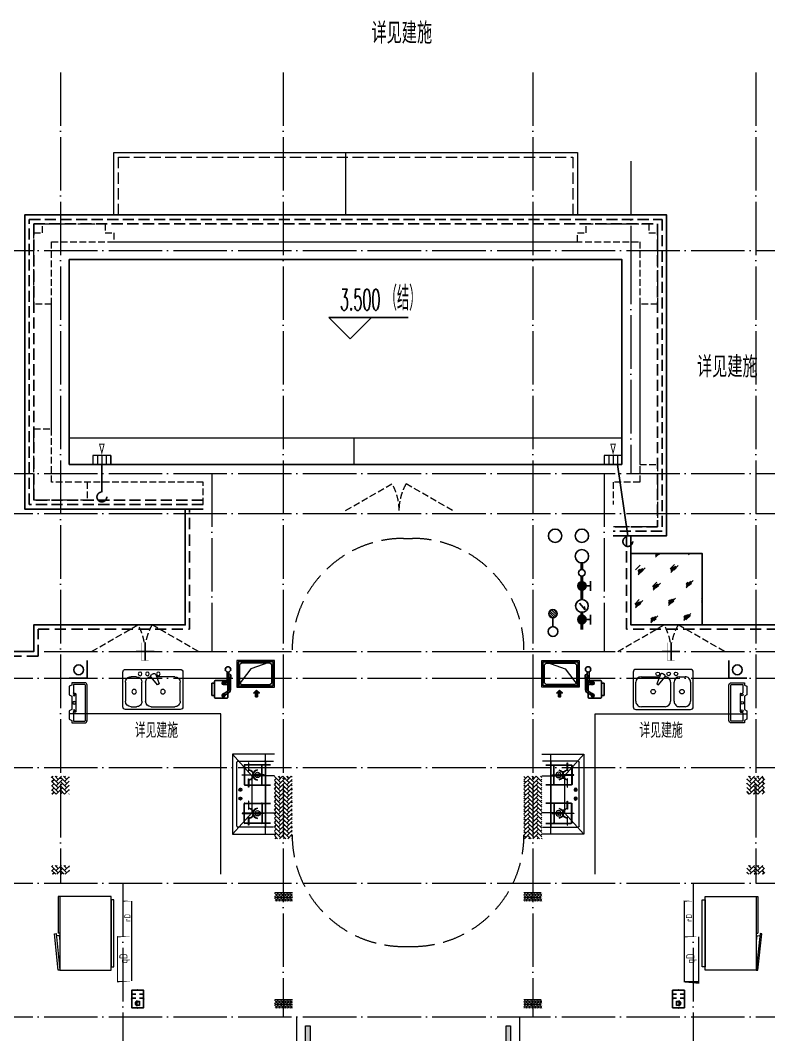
# Model space of a CAD drawing. Extents: x 27938 to 725830, y -209821 to 1628073.
# Drawn here: x 281467 to 289862, y 602149 to 613534 of the extents above; entities that cross this region are included whole.
import ezdxf
from ezdxf.enums import TextEntityAlignment as Align

# ---------------------------------------------------------------- set-up
doc = ezdxf.new("R2010")
doc.units = 0
doc.header["$LTSCALE"] = 1000
doc.header["$MEASUREMENT"] = 0
for name, pattern in [('#P_--_20B1_001_t3$0$DASH', [0.35, 0.25, -0.1]), ('__DASH', [0.35, 0.25, -0.1]), ('DASH', [0.35, 0.25, -0.1]), ('DOTE', [2.4200000000000004, 2, -0.2, 0.02, -0.2]), ('HIDDEN', [0.375, 0.25, -0.125])]:
    doc.linetypes.add(name, pattern=pattern)
for name, color, linetype in [('AH-FURNITURE', 1, 'Continuous'), ('DIM_ELEV', 3, 'Continuous'), ('EQUIP-安防', 3, 'Continuous'), ('EQUIP_地漏', 7, 'Continuous'), ('IP-bath&kitchen-JOHNSON', 4, 'Continuous'), ('PUB_TEXT', 4, 'Continuous'), ('ROOF', 183, 'Continuous'), ('VPIPE-中水', 122, 'Continuous'), ('VPIPE-凝结', 150, 'Continuous'), ('VPIPE-废水', 31, 'Continuous'), ('VPIPE-消防', 1, 'TG_X'), ('VPIPE-给水', 3, 'TG_J'), ('VPIPE-雨水', 4, 'DASH'), ('保温', 6, 'Continuous'), ('建筑-排气道', 9, 'Continuous'), ('机电标识类', 1, 'Continuous'), ('污水', 3, 'Continuous'), ('看线', 251, 'Continuous'), ('给水', 4, 'Continuous')]:
    doc.layers.add(name, color=color, linetype=linetype)
for name, color, linetype, lineweight in [('DOTE', 19, 'DOTE', 9), ('EQUIP-消防', 3, 'Continuous', 20), ('LVTRY', 1, 'Continuous', 13), ('PUB_HATCH', 8, 'Continuous', 9), ('STAIR', 2, 'Continuous', 18), ('WINDOW', 144, 'Continuous', 15), ('填充', 251, 'Continuous', 5), ('平面-分水线', 214, 'Continuous', 15), ('平面-排水沟', 86, 'Continuous', 15), ('平面-看线', 45, 'Continuous', 15), ('平面-空调室内机', 176, 'Continuous', 9), ('平面-空调预留孔', 173, 'Continuous', 15), ('空调', 76, 'Continuous', 13), ('立面-洞口示意', 152, 'Continuous', 13)]:
    doc.layers.add(name, color=color, linetype=linetype, lineweight=lineweight)
doc.styles.add('_TCH_AXIS', font='COMPLEX', dxfattribs={"bigfont": 'GBCBIG'})
doc.styles.add('_TCH_DIM', font='SIMPLEX.shx', dxfattribs={"width": 0.7, "bigfont": 'GBCBIG.shx'})
doc.styles.add('_TEL_DIM', font='SIMPLEX', dxfattribs={"width": 0.8, "height": 3.5, "bigfont": 'HZTXT'})
doc.styles.add('DIM_FONT', font='SIMPLEX.shx', dxfattribs={"width": 0.56})
doc.styles.add('TG_LINETYPE', font='SIMPLEX', dxfattribs={"width": 0.8, "height": 3, "bigfont": 'HZTXT'})
doc.styles.add('房间名称', font='TSSDENG', dxfattribs={"width": 0.8, "bigfont": 'HZTXT'})
doc.linetypes.add('TG_J', pattern='A,2,-0.22,["J",TG_LINETYPE,S=0.1,R=0,X=-0.18,Y=-0.15],0', length=2.22)
doc.linetypes.add('TG_X', pattern='A,4,-0.3,["X",TG_LINETYPE,S=0.1,R=0,X=-0.23,Y=-0.15],0', length=4.3)
pattern_1 = [(45, (-1012960.294779111, -343660.6615687997), (0, 47.41575231924514), [100.584, -33.528]), (135, (-1012936.586919111, -343636.9537087997), (3.05311331771918e-15, 47.41575231924513), [100.584, -33.528])]
pattern_2 = [(45, (-1012960.392521861, -342660.6615692861), (0, 47.41575231924514), [100.584, -33.528]), (135, (-1012936.684661862, -342636.9537092861), (3.05311331771918e-15, 47.41575231924513), [100.584, -33.528])]
pattern_3 = [(45, (-503782.4698887531, -516048.4609178798), (0, 47.41575231924514), [100.584, -33.528]), (135, (-503758.7620287531, -516024.7530578797), (3.05311331771918e-15, 47.41575231924513), [100.584, -33.528])]
pattern_4 = [(90, (-503782.4698853028, -517398.4603122922), (-16.49778, 1.010197673501861e-15), [9.525, -19.05]), (210, (-503782.4698853028, -517398.4603122922), (8.248889999999996, -14.28749658604684), [9.525, -19.05]), (150, (-503782.4698853028, -517388.9353122922), (-8.248890000000003, -14.28749658604684), [9.525, -19.05])]
pattern_5 = [(90, (-503782.4698840767, -518598.460312426), (-16.49778, 1.010197673501861e-15), [9.525, -19.05]), (210, (-503782.4698840767, -518598.460312426), (8.248889999999996, -14.28749658604684), [9.525, -19.05]), (150, (-503782.4698840767, -518588.935312426), (-8.248890000000003, -14.28749658604684), [9.525, -19.05])]

# ---------------------------------------------------------------- blocks, each defined once
blk = doc.blocks.new('rtyg7uyhg')
at = {"layer": 'LVTRY'}
for p, q in [((193590.3031336021, 45458.1133254503), (193590.3030643982, 45069.47696181395)), ((194234.6213208837, 45488.79502889935), (193620.9849572473, 45488.79513816872)), ((193896.3984467548, 45429.87059594441), (193857.5823896687, 45326.26016876537)), ((193925.7802168131, 45440.40881343969), (193940.0533153456, 45432.16822680717)), ((194265.3030643982, 45069.47684161765), (194265.3031336021, 45458.113205254)), ((193620.9848935069, 45130.84059271414), (193620.9849317512, 45345.61331998683)), ((193682.3485790417, 45406.97694542356), (193887.8216881326, 45406.97690883528)), ((193857.5823896687, 45326.26016876537), (193875.2965560293, 45316.03289288385)), ((193875.2965560293, 45316.03289288385), (193945.6178257855, 45401.45376218002)), ((194009.6212953876, 45345.61325078298), (194009.6212571432, 45130.84052351015)), ((194050.5303480524, 45130.84051622554), (194050.5303862967, 45345.61324349836)), ((194111.8940335871, 45406.97686893496), (194173.2576699507, 45406.97685800815)), ((194234.6212953876, 45345.61321071758), (194234.6212571432, 45130.84048344476)), ((193620.9848771165, 45038.79513816872), (194234.621240753, 45038.79502889935)), ((193948.2576098526, 45069.47689807355), (193682.3485189436, 45069.47694542356)), ((194173.2576098526, 45069.47685800816), (194111.893973489, 45069.47686893508))]:
    blk.add_line(p, q, dxfattribs=at)
for centre, radius in [((193866.4394935961, 45437.65873082454), 20.45454545454545), ((193989.1667663234, 45437.6587089707), 20.45454545454545), ((194070.9849481416, 45437.65869440146), 20.45454545454545), ((193815.3030944472, 45238.22692174855), 25.56818181818182), ((194137.4621853563, 45238.2268643822), 25.56818181818182)]:
    blk.add_circle(centre, radius, dxfattribs=at)
for centre, radius, start, end in [((193620.9849517839, 45458.11331998683), 30.68181818181818, 89.99998979807194, 179.9999897972382), ((193915.5529409315, 45422.69466753349), 20.45454545454545, 59.99998980057491, 159.4623117970261), ((193929.8260394641, 45414.45408090108), 20.45454545454545, 320.5376677968172, 59.99998980057491), ((194234.6213154203, 45458.11321071746), 30.68181818181818, 359.9999897972382, 89.99998979807194), ((193682.3485681149, 45345.61330905991), 61.36363636363636, 89.99998979807194, 179.9999897972382), ((193948.2576590239, 45345.6132617099), 61.36363636363636, 359.9999897972382, 89.99998979807194), ((194111.8940226603, 45345.61323257144), 61.36363636363636, 89.99998979807194, 179.9999897972382), ((194173.2576590239, 45345.6132216445), 61.36363636363636, 359.9999897972382, 89.99998979807194), ((193682.3485298705, 45130.84058178721), 61.36363636363636, 179.9999897972382, 269.9999897980719), ((193948.2576207797, 45130.8405344372), 61.36363636363636, 269.9999897980719, 359.9999897972382), ((194111.893984416, 45130.84050529861), 61.36363636363636, 179.9999897972382, 269.9999897980719), ((194173.2576207797, 45130.84049437181), 61.36363636363636, 269.9999897980719, 359.9999897972382), ((193620.9848825799, 45069.47695635049), 30.68181818181818, 179.9999897972382, 269.9999897980719), ((194234.6212462163, 45069.47684708112), 30.68181818181818, 269.9999897980719, 359.9999897972382)]:
    blk.add_arc(centre, radius, start, end, dxfattribs=at)
at = {"layer": 'LVTRY', "style": 'DIM_FONT', "width": 0.8, "flags": 9}
for tag in ['XSIZE', 'YSIZE']:
    blk.add_attdef(tag, (193927.8031388824, 45487.7665121054), '', height=0.5, rotation=89.99998979807198, dxfattribs=at)
blk = doc.blocks.new('A-Kitchen-7')
at = {"layer": 'LVTRY'}
for p, q in [((-518.6581278588565, 779.725278688129), (-7.244008776673581, 834.3051076843403)), ((-515, 756.005706589378), (-518.6581278588565, 779.725278688129)), ((-3.585880917788018, 810.5855355854728), (-515, 756.005706589378)), ((515, 756.005706589378), (-515, 756.005706589378)), ((-515, 756.005706589378), (-515, 40)), ((-485.6368437646597, 760.5342107040924), (-484.9384396369278, 756.005706589378)), ((-29.12075551543967, 766.9560861630598), (-112.0975807690556, 756.005706589378)), ((-29.12075551546877, 766.9560861630598), (-35.20590834700852, 806.4126680237241)), ((-7.244008776673581, 834.3051076843403), (-3.585880917788018, 810.5855355854728)), ((515, 780), (-5.820766091346741e-11, 780)), ((0, 756.005706589378), (-5.820766091346741e-11, 780)), ((515, 756.005706589378), (515, 780)), ((515, 40), (515, 756.005706589378)), ((-515, 40), (515, 40))]:
    blk.add_line(p, q, dxfattribs=at)
blk.add_lwpolyline([(-468.9430810984049, 40), (-468.9430810984049, 0), (468.9430810984049, 0), (468.9430810984632, 40)], close=True, dxfattribs=at)
blk = doc.blocks.new('A$C60D053AF')
at = {"layer": 'AH-FURNITURE', "color": 8}
for p, q in [((232.5000007597264, -89.99999966996256), (128.2842720070621, -89.99999966996256)), ((232.5000007597264, -109.9999996698461), (128.2842720075278, -109.9999996699626)), ((192.50000075961, -70.99998518347275), (327.5735938884318, -70.99998518347275)), ((192.50000075961, -90.99998518347275), (327.5735938884318, -90.99998518347275)), ((341.7157295121578, -96.85784955974668), (370.0190303710988, -143.1611504186876)), ((355.8578651358839, -82.71571393602062), (384.1611659948248, -129.0190147949615)), ((245.0000007597264, -129.4999851834727), (245.0000007597264, -122.4999996698461)), ((265.0000007597264, -129.4999851834727), (265.0000007597264, -122.4999996698461)), ((255.0000007597264, -280.9999851834727), (255.0000007597264, -250.9999851834727)), ((255.0000007597264, -280.9999851834727), (393.0000007597264, -280.9999851834727)), ((393.0000007597264, -280.9999851834727), (393.0000007597264, -250.9999851834727))]:
    blk.add_line(p, q, dxfattribs=at)
for points in [[(170.00000075961, -67.99998518347275, 1), (170.00000075961, -93.99998518358916), (192.50000075961, -93.99998518347275), (192.50000075961, -67.99998518347275)], [(234.0000007597264, -250.9999851834727), (414.0000007597264, -250.9999851834727, 0.4142135623730951), (424.0000007597264, -240.9999851834727), (424.0000007597264, -110.9999851834727, 0.4142135623730951), (414.0000007597264, -100.9999851834727), (234.0000007597264, -100.9999851834727, 0.4142135623730951), (224.0000007597264, -110.9999851834727), (224.0000007597264, -240.9999851834727, 0.4142135623730951)], [(268.0000007597264, -122.4999996698461), (268.0000007597264, -106.9999996698461, 0.4142135623724265), (248.0000007597264, -86.99999966984615), (232.5000007597264, -86.99999966984615), (232.50000075961, -112.9999996698461), (242.0000007597264, -112.9999996698461), (242.0000007597264, -122.4999996698461)], [(242.0000007597264, -151.9999851834727, 1), (268.0000007597264, -151.9999851834727), (268.0000007597264, -129.4999851834727), (242.0000007597264, -129.4999851834727)], [(383.8076126043452, -161.1923733388539, 1), (402.192388915224, -142.8075970279751), (386.2824863384012, -126.8976944513852), (367.8977100276388, -145.282470762264)]]:
    blk.add_lwpolyline(points, format="xyb", close=True, dxfattribs=at)
for centre, radius in [((100.0000007598428, -99.99999967066105), 30), ((255.0000007597264, -151.9999851834727), 15), ((255.0000007597264, -151.9999851834727), 10), ((393.0000007597264, -151.9999851834727), 15), ((393.0000007597264, -151.9999851834727), 10)]:
    blk.add_circle(centre, radius, dxfattribs=at)
for radius in [40, 20]:
    blk.add_arc((327.5735938884318, -110.9999851834727), radius, 45, 90, dxfattribs=at)
blk = doc.blocks.new('FRSDFDGDGDRGDR')
at = {"layer": '平面-空调预留孔'}
for p, q in [((699612.3179923807, 775043.9561356568), (699612.3179923807, 775441.1561356868)), ((699618.9179923869, 775447.756135683), (699746.3179923192, 775447.756135683)), ((699746.3179923192, 775447.756135683), (699746.3179923192, 775355.3561357355)), ((699719.9179922946, 775342.156135743), (699719.9179922946, 775142.9561356006)), ((699726.5179923008, 775348.7561357393), (699739.7179923131, 775348.7561357393)), ((699726.5179923008, 775136.3561356043), (699739.7179923131, 775136.3561356043)), ((699746.3179923192, 775129.7561356081), (699746.3179923192, 775037.3561356605)), ((699746.3179923192, 775037.3561356605), (699618.9179923869, 775037.3561356605))]:
    blk.add_line(p, q, dxfattribs=at)
blk.add_lwpolyline([(699766.1179923377, 775166.7161355871), (699792.5179923623, 775153.5161355946), (699792.5179923623, 775057.1561356493), (699766.1179923377, 775043.9561356568), (699766.1179923377, 775017.5561356718), (699618.9179923869, 775017.5561356718, -0.4142135623730951), (699592.5179923623, 775043.9561356568), (699592.5179923623, 775441.1561356868, -0.4142135623730951), (699618.9179923869, 775467.5561356718), (699766.1179923377, 775467.5561356718), (699766.1179923377, 775441.1561356868), (699792.5179923623, 775427.9561356943), (699792.5179923623, 775331.596135749), (699766.1179923377, 775318.3961357565)], format="xyb", close=True, dxfattribs=at)
for centre, radius in [((699739.7179923131, 775331.596135749), 10.55999999400228), ((699739.7179923131, 775243.1561357992), 15.83999999100342), ((699739.7179923131, 775153.5161355946), 10.55999999400228)]:
    blk.add_circle(centre, radius, dxfattribs=at)
for centre, radius, start, end in [((699618.917992382, 775441.1561356819), 6.600000001199078, 89.99999995997936, 179.9999999533093), ((699726.5179922959, 775342.1561357381), 6.600000001199078, 89.99999995997936, 179.9999999533093), ((699739.717992318, 775355.3561357405), 6.600000001206354, 269.9999999599793, 359.9999999533093), ((699726.5179922959, 775142.9561356056), 6.600000001199078, 180.0000000400206, 270.0000000533608), ((699739.717992318, 775129.7561356032), 6.600000001206354, 4.002063966804346e-08, 90.00000005336085), ((699618.917992382, 775043.9561356618), 6.600000001199078, 180.0000000400206, 270.0000000533608)]:
    blk.add_arc(centre, radius, start, end, dxfattribs=at)
blk = doc.blocks.new('*U69')
h = blk.add_hatch(color=5)
h.set_gradient(color1=(0, 0, 255), rotation=180, tint=1)
h.paths.add_polyline_path([(3.524958103184869e-15, -2.819966482547906e-15), (-6.350000000000009, -6.349999999999992), (-6.350000000000001, -2.159000000000014), (-15, -2.158999999999999), (-14.99999999999999, 2.159000000000044), (-6.349999999999993, 2.159000000000029), (-6.349999999999985, 6.350000000000009)])
at = {"color": 0, "linetype": 'Continuous'}
blk.add_lwpolyline([(3.524958103184869e-15, -2.819966482547906e-15), (-6.350000000000009, -6.349999999999992), (-6.350000000000001, -2.159000000000014), (-15, -2.158999999999999), (-14.99999999999999, 2.159000000000044), (-6.349999999999993, 2.159000000000029), (-6.349999999999985, 6.350000000000009)], close=True, dxfattribs=at)
blk = doc.blocks.new('sgrsefv')
at = {"layer": 'PUB_HATCH'}
blk.add_hatch(color=256, dxfattribs=at).paths.add_polyline_path([(1112933.294422049, 840916.328306399), (1112933.294422049, 840646.328306399), (1113073.294422049, 840646.328306399), (1113073.294422049, 840661.328306399), (1112968.294422049, 840661.328306399), (1112948.294422049, 840681.328306399), (1112948.294422049, 840881.328306399), (1112968.294422049, 840901.328306399), (1113288.294422049, 840901.328306399), (1113308.294422049, 840881.328306399), (1113308.294422049, 840681.328306399), (1113288.294422049, 840661.328306399), (1113183.294422049, 840661.328306399), (1113183.294422049, 840646.328306399), (1113323.294422049, 840646.328306399), (1113323.294422049, 840916.328306399)])
at = {"layer": 'LVTRY', "color": 1}
for p, q in [((1113073.294422049, 840661.328306399), (1113073.294422049, 840646.328306399)), ((1113183.294422049, 840661.328306399), (1113183.294422049, 840646.328306399))]:
    blk.add_line(p, q, dxfattribs=at)
for points in [[(1112918.294422049, 840931.328306399), (1113338.294422049, 840931.328306399), (1113338.294422049, 840631.328306399), (1112918.294422049, 840631.328306399)], [(1112933.294422049, 840916.328306399), (1113323.294422049, 840916.328306399), (1113323.294422049, 840646.328306399), (1112933.294422049, 840646.328306399)], [(1113288.294422049, 840661.328306399), (1112968.294422049, 840661.328306399), (1112948.294422049, 840681.328306399), (1112948.294422049, 840881.328306399), (1112968.294422049, 840901.328306399), (1113288.294422049, 840901.328306399), (1113308.294422049, 840881.328306399), (1113308.294422049, 840681.328306399), (1113288.294422049, 840661.328306399)]]:
    blk.add_lwpolyline(points, close=True, dxfattribs=at)
at = {"layer": '立面-洞口示意'}
blk.add_lwpolyline([(1112918.294422049, 840931.328306399), (1113181.846359163, 840837.3789231421), (1113338.294422049, 840631.328306399)], dxfattribs=at)
at = {"layer": '建筑-排气道', "xscale": -5, "yscale": 5, "zscale": 5, "rotation": 270}
blk.add_blockref('*U69', (1113118.391369574, 840599.0160356248), dxfattribs=at)
blk = doc.blocks.new('GDGDGDRGDG')
at = {"layer": 'IP-bath&kitchen-JOHNSON', "color": 8}
blk.add_lwpolyline([(500282.4698888286, 526348.4609182415), (500282.4698888226, 526148.460918165), (500082.4698888143, 526148.460918165)], dxfattribs=at)
at = {"layer": 'LVTRY', "color": 251}
for p, q in [((502128.2005002745, 525055.5051710735), (501912.2603992091, 525298.4609044121)), ((502382.4698858317, 525298.4609044121), (501912.2603992091, 525298.4609044121)), ((501912.2603992091, 525298.4609044121), (501912.2603992091, 524398.4609044121)), ((502282.4698858315, 524398.4609044121), (502282.4698858315, 525298.4609044121)), ((502382.4698858317, 525055.5051710735), (502128.2005002745, 525055.5051710735)), ((502128.2005002745, 525055.5051710735), (502128.2005002745, 524640.4066281962)), ((501912.2603992091, 524398.4609044121), (502128.2005002745, 524640.4066281962)), ((502128.2005002745, 524640.4066281962), (502382.4698858317, 524640.4066281962)), ((501912.2603992091, 524398.4609044121), (502382.4698858317, 524398.4609044121))]:
    blk.add_line(p, q, dxfattribs=at)
at = {"layer": 'LVTRY'}
for p, q in [((501962.4698858317, 524488.4609044121), (501962.4698858317, 525208.4609044121)), ((501972.4698858317, 525218.4609044121), (502372.4698858317, 525218.4609044122)), ((502092.7198858312, 525198.4609044123), (502092.7198858312, 525108.4609044122)), ((502097.2198858312, 525198.4609044123), (502092.7198858312, 525198.4609044123)), ((502097.2198858312, 525108.4609044122), (502097.2198858312, 525198.4609044123)), ((502282.4698858315, 525208.4609044122), (502282.4698858312, 524488.4609044121)), ((502042.4698858317, 525168.4609044122), (502042.4698858317, 524958.4609044122)), ((502047.4698858317, 525168.4609044122), (502047.4698858317, 524958.4609044122)), ((502337.4698858317, 525178.4609044123), (502052.4698858317, 525178.4609044122)), ((502337.4698858317, 525173.4609044123), (502052.4698858317, 525173.4609044122)), ((502092.7198858312, 525108.4609044122), (502097.2198858312, 525108.4609044122)), ((502242.4698858315, 524958.4609044122), (502242.4698858315, 525168.4609044123)), ((502247.4698858315, 524958.4609044122), (502247.4698858315, 525168.4609044123)), ((502022.4698858319, 525065.7109044124), (502149.9698858319, 525065.7109044124)), ((502022.4698858319, 525061.2109044124), (502022.4698858319, 525065.7109044124)), ((502149.9698858319, 525061.2109044124), (502022.4698858319, 525061.2109044124)), ((502092.7198858312, 524928.4609044121), (502092.7198858312, 525018.4609044122)), ((502092.7198858312, 525018.4609044122), (502097.2198858312, 525018.4609044122)), ((502097.2198858312, 525018.4609044122), (502097.2198858312, 524928.4609044121)), ((502267.4698858312, 525065.7109044124), (502139.9698858312, 525065.7109044124)), ((502139.9698858312, 525065.7109044124), (502139.9698858312, 525061.2109044124)), ((502139.9698858312, 525061.2109044124), (502267.4698858312, 525061.2109044124)), ((502149.9698858319, 525065.7109044124), (502149.9698858319, 525061.2109044124)), ((502267.4698858312, 525061.2109044124), (502267.4698858312, 525065.7109044124)), ((502282.4698858315, 524640.4066281962), (502282.4698858315, 525055.5051710735)), ((501983.0730822186, 524898.4609044121), (502021.8666894461, 524898.4609044121)), ((502002.4698858317, 524879.064100799), (502002.4698858317, 524917.8577080265)), ((502052.4698858317, 524953.4609044122), (502337.4698858317, 524953.4609044122)), ((502052.4698858317, 524948.4609044122), (502337.4698858317, 524948.4609044122)), ((502097.2198858312, 524928.4609044121), (502092.7198858312, 524928.4609044121)), ((501983.0730822186, 524798.4609044121), (502021.8666894461, 524798.4609044121)), ((502002.4698858317, 524779.064100799), (502002.4698858317, 524817.8577080265)), ((502042.4698858317, 524528.4609044121), (502042.4698858317, 524738.4609044121)), ((502047.4698858317, 524528.4609044121), (502047.4698858317, 524738.4609044121)), ((502052.4698858317, 524748.4609044121), (502337.4698858317, 524748.4609044121)), ((502052.4698858317, 524743.4609044121), (502337.4698858317, 524743.4609044121)), ((502092.7198858312, 524768.4609044121), (502092.7198858312, 524678.4609044121)), ((502097.2198858312, 524768.4609044121), (502092.7198858312, 524768.4609044121)), ((502097.2198858312, 524678.4609044121), (502097.2198858312, 524768.4609044121)), ((502242.4698858315, 524738.4609044121), (502242.4698858315, 524528.460904412)), ((502247.4698858315, 524738.4609044121), (502247.4698858315, 524528.460904412)), ((502149.9698858319, 524635.7109044119), (502022.4698858319, 524635.7109044119)), ((502022.4698858319, 524635.7109044119), (502022.4698858319, 524631.2109044119)), ((502022.4698858319, 524631.2109044119), (502149.9698858319, 524631.2109044119)), ((502092.7198858312, 524678.4609044121), (502097.2198858312, 524678.4609044121)), ((502139.9698858312, 524631.2109044119), (502139.9698858312, 524635.7109044119)), ((502139.9698858312, 524635.7109044119), (502267.4698858312, 524635.7109044119)), ((502267.4698858312, 524631.2109044119), (502139.9698858312, 524631.2109044119)), ((502149.9698858319, 524631.2109044119), (502149.9698858319, 524635.7109044119)), ((502267.4698858312, 524635.7109044119), (502267.4698858312, 524631.2109044119)), ((502337.4698858317, 524523.460904412), (502052.4698858317, 524523.4609044121)), ((502337.4698858317, 524518.460904412), (502052.4698858317, 524518.4609044121)), ((502092.7198858312, 524498.4609044121), (502092.7198858312, 524588.4609044121)), ((502092.7198858312, 524588.4609044121), (502097.2198858312, 524588.4609044121)), ((502097.2198858312, 524588.4609044121), (502097.2198858312, 524498.4609044121)), ((502372.4698858315, 524478.4609044121), (501972.4698858317, 524478.4609044121)), ((502097.2198858312, 524498.4609044121), (502092.7198858312, 524498.4609044121))]:
    blk.add_line(p, q, dxfattribs=at)
blk.add_lwpolyline([(501782.4698858307, 523948.4609176648), (501782.4698858315, 525748.4608911595), (500082.3728921729, 525748.4610990545)], dxfattribs=at)
for centre, radius in [((502194.9698858317, 525063.4609044122), 29.7), ((502194.9698858317, 525063.4609044122), 11.7), ((502002.4698858317, 524898.4609044121), 16.99680361435897), ((502002.4698858317, 524798.4609044121), 16.99680361435897), ((502194.9698858317, 524633.4609044121), 29.7), ((502194.9698858317, 524633.4609044121), 11.7)]:
    blk.add_circle(centre, radius, dxfattribs=at)
for centre, radius, start, end in [((501972.4698858317, 525208.4609044121), 10, 90, 180), ((502272.4698858315, 525208.4609044122), 10, 0, 90), ((502052.4698858317, 525168.4609044122), 10, 90, 180), ((502052.4698858317, 525168.4609044122), 5, 90, 180), ((502094.9698858315, 525063.4609044122), 56.7, 2.274239183980156, 87.72576081582116), ((502094.9698858315, 525063.4609044122), 52.2, 2.470411041434378, 87.52958895834998), ((502194.9698858317, 525063.4609044122), 56.7, 92.27423918417882, 177.7257608160198), ((502194.9698858317, 525063.4609044122), 52.2, 92.47041104165004, 177.5295889585656), ((502237.4698858315, 525168.4609044123), 10, 0, 90), ((502237.4698858315, 525168.4609044123), 5, 0, 90), ((502052.4698858317, 524958.4609044122), 10, 180, 270), ((502052.4698858317, 524958.4609044122), 5, 180, 270), ((502094.9698858315, 525063.4609044122), 56.7, 272.2742391841789, 357.7257608160198), ((502094.9698858315, 525063.4609044122), 52.2, 272.47041104165, 357.5295889585657), ((502194.9698858317, 525063.4609044122), 56.7, 182.2742391839801, 267.7257608158212), ((502194.9698858317, 525063.4609044122), 52.2, 182.4704110414343, 267.52958895835), ((502237.4698858315, 524958.4609044122), 5, 270, 0), ((502237.4698858315, 524958.4609044122), 10, 270, 0), ((502052.4698858317, 524738.4609044121), 10, 90, 180), ((502052.4698858317, 524738.4609044121), 5, 90, 180), ((502237.4698858315, 524738.4609044121), 10, 0, 90), ((502237.4698858315, 524738.4609044121), 5, 0, 90), ((502094.9698858315, 524633.4609044121), 56.7, 2.274239183980156, 87.72576081582116), ((502094.9698858315, 524633.4609044121), 52.2, 2.470411041434378, 87.52958895834998), ((502094.9698858315, 524633.4609044121), 56.7, 272.2742391841789, 357.7257608160198), ((502094.9698858315, 524633.4609044121), 52.2, 272.47041104165, 357.5295889585657), ((502194.9698858317, 524633.4609044121), 56.7, 92.27423918417882, 177.7257608160198), ((502194.9698858317, 524633.4609044121), 56.7, 182.2742391839801, 267.7257608158212), ((502194.9698858317, 524633.4609044121), 52.2, 92.47041104165004, 177.5295889585656), ((502194.9698858317, 524633.4609044121), 52.2, 182.4704110414343, 267.52958895835), ((502052.4698858317, 524528.4609044121), 10, 180, 270), ((502052.4698858317, 524528.4609044121), 5, 180, 270), ((502237.4698858315, 524528.460904412), 5, 270, 0), ((502237.4698858315, 524528.460904412), 10, 270, 0), ((501972.4698858317, 524488.4609044121), 10, 180, 270), ((502272.4698858312, 524488.4609044121), 10, 270, 0)]:
    blk.add_arc(centre, radius, start, end, dxfattribs=at)
at = {"xscale": -1}
for name, p in [('sgrsefv', (1615300.764307892, -314582.8679974646)), ('rtyg7uyhg', (694947.7729906696, 480759.6658345199)), ('FRSDFDGDGDRGDR', (1199874.987881154, -249369.0952173925))]:
    blk.add_blockref(name, p, dxfattribs=at)
at = {"rotation": 270}
blk.add_blockref('A$C60D053AF', (501962.4698858433, 526348.4603089065), dxfattribs=at)
at = {"layer": 'LVTRY', "color": 1, "extrusion": (0, 0, -1), "xscale": -0.7999999999883585, "yscale": 0.7999999999883585, "zscale": -0.7999999999883585, "rotation": 270}
blk.add_blockref('A-Kitchen-7', (-500582.4698887609, 523286.4609181132), dxfattribs=at)
blk = doc.blocks.new('A$C2705576B')
at = {"layer": '给水'}
h = blk.add_hatch(color=256, dxfattribs=at)
edge = h.paths.add_edge_path()
edge.add_arc((417.4753939132206, -1741.187018943019), 47.17066666666666, 0, 360)
h = blk.add_hatch(color=256, dxfattribs=at)
edge = h.paths.add_edge_path()
edge.add_arc((794.6793657876551, -1741.187018943019), 47.17066666666666, 0, 360)
for p, q in [((363.1358234086074, -1645.378875686787), (471.8149644187652, -1645.378875686787)), ((417.4753939132206, -1741.187018943019), (417.4753939132206, -1645.378875686787)), ((525.2828902192414, -1704.277946659364), (564.0495230220258, -1714.966761028394)), ((601.1412538066506, -1768.080788225867), (525.283035626635, -1704.277946659364)), ((740.3397952830419, -1645.378875686787), (849.0189362931997, -1645.378875686787)), ((794.6793657876551, -1741.187018943019), (794.6793657876551, -1645.378875686787))]:
    blk.add_line(p, q, dxfattribs=at)
at = {"layer": '给水', "const_width": 35.378}
for points in [[(499.0671900771558, -1741.187018943019), (302.4753939132206, -1741.187018943019)], [(903.4753939132206, -1741.187018943019), (640.5791900772601, -1741.187018943019)], [(1052.830608317163, -1741.187018943019), (978.4711268208921, -1741.187018943019)]]:
    blk.add_lwpolyline(points, dxfattribs=at)
at = {"layer": '给水'}
for centre, radius in [((417.4753939132206, -1741.187018943019), 47.17066666666666), ((569.823190077208, -1741.187018943019), 70.756), ((794.6793657876551, -1741.187018943019), 47.17066666666666), ((940.9753939132206, -1741.187018943019), 37.5)]:
    blk.add_circle(centre, radius, dxfattribs=at)
blk = doc.blocks.new('$TwtSys$00000141')
at = {"color": 1}
for p, q in [((-47.09803151780761, 3.836055847277748), (-5.041545145413693, 45.89254221967349)), ((-47.09803151780761, 3.836055847277748), (-5.041545145413693, 45.89254221967349)), ((-43.60958444554853, -17.52724007043071), (17.52724007042889, 43.60958444554853)), ((-43.60958444554853, -17.52724007043071), (17.52724007042889, 43.60958444554853)), ((-33.23401871576607, -33.23401871577153), (33.23401871576607, 33.23401871576425)), ((-33.23401871576607, -33.23401871576971), (33.23401871576607, 33.23401871576425)), ((-16.17805684451741, -43.53063328177632), (43.79137317708955, 16.43879673983065)), ((-16.17805684451741, -43.53063328177632), (43.79137317708955, 16.43879673983247)), ((5.715553844029273, -46.12975947626182), (46.12974035062325, -5.715572969671484)), ((5.715553844029273, -46.12975947626182), (46.12974035062325, -5.715572969671484))]:
    blk.add_line(p, q, dxfattribs=at)
blk.add_circle((0, -1.818989403545856e-12), 47, dxfattribs=at)
blk.add_circle((0, -1.818989403545856e-12), 47, dxfattribs=at)
blk = doc.blocks.new('dongkong')
blk.add_wipeout([(-603756.0415179721, 210770.96306340612), (-603756.0415180603, 210570.80961624245), (-603836.0415181214, 210570.80961593534), (-603836.0415181519, 210770.96306307407)])
at = {"layer": '机电标识类', "color": 250, "linetype": 'DASH', "ltscale": 400}
for p, q in [((-603796.0415180789, 210770.9630630909), (-603796.0415180789, 210570.8096162414)), ((-603896.0415180789, 210670.6929921169), (-603696.0415180789, 210670.6929921169))]:
    blk.add_line(p, q, dxfattribs=at)
at = {"layer": '空调', "color": 6, "linetype": 'DASH', "const_width": 2}
blk.add_lwpolyline([(-603756.0415180789, 210770.9630630909), (-603756.0415180789, 210570.8096162414), (-603836.0415180789, 210570.8096162414), (-603836.0415180789, 210770.9630630909)], close=True, dxfattribs=at)
blk = doc.blocks.new('A$C263B1184')
at = {"layer": '保温', "linetype": 'ByBlock', "ltscale": 10}
h = blk.add_hatch(dxfattribs=at)
h.set_pattern_fill('AR-HBONE', color=251, scale=55)
h.set_pattern_definition(pattern_2)
h.paths.add_polyline_path([(-3699.998795152118, 8799.99990214809), (-3699.998836558429, 8999.999899138289), (-3899.998820249224, 9000.000095783209), (-3899.998778842913, 8800.000098792894)])
h = blk.add_hatch(dxfattribs=at)
h.set_pattern_fill('AR-HBONE', color=251, scale=55)
h.set_pattern_definition(pattern_3)
h.paths.add_polyline_path([(-1199.901053229521, 8299.999897828966), (-1199.901094635832, 8999.999290105829), (-1399.901078326628, 8999.999486750748), (-1399.901036920317, 8300.00009447377)])
h = blk.add_hatch(dxfattribs=at)
h.set_pattern_fill('AR-HBONE', color=251, scale=55)
h.set_pattern_definition(pattern_3)
h.paths.add_polyline_path([(1399.901053234527, 8299.999897828966), (1399.901094640838, 8999.999290105829), (1599.901078331633, 8999.999486750748), (1599.901036925323, 8300.00009447377)])
h = blk.add_hatch(dxfattribs=at)
h.set_pattern_fill('AR-HBONE', color=251, scale=55)
h.set_pattern_definition(pattern_2)
h.paths.add_polyline_path([(3899.998795157124, 8799.99990214809), (3899.998836563434, 8999.999899138289), (4099.99882025423, 9000.000095783209), (4099.998778847919, 8800.000098792894)])
h = blk.add_hatch(dxfattribs=at)
h.set_pattern_fill('AR-HBONE', color=251, scale=55)
h.set_pattern_definition(pattern_1)
h.paths.add_polyline_path([(-3699.901048339845, 7899.999902584299), (-3699.90109380841, 7999.999899624672), (-3899.901077499206, 8000.000096269592), (-3899.901032030641, 7900.000099229219)])
h = blk.add_hatch(dxfattribs=at)
h.set_pattern_fill('AR-HBONE', color=251, scale=55)
h.set_pattern_definition(pattern_1)
h.paths.add_polyline_path([(3899.901048344851, 7899.999902584299), (3899.901093813416, 7999.999899624672), (4099.901077504212, 8000.000096269592), (4099.901032035646, 7900.000099229219)])
at = {"layer": '保温', "linetype": 'Continuous', "ltscale": 10}
h = blk.add_hatch(dxfattribs=at)
h.set_pattern_fill('HEX', color=251, scale=10, angle=90, style=0)
h.set_pattern_definition(pattern_4)
h.paths.add_polyline_path([(-1199.901050495275, 7599.999898202543), (-1199.901091185515, 7699.999895693327), (-1399.90107487631, 7700.000092338363), (-1399.90103418607, 7600.000094847346)])
h = blk.add_hatch(dxfattribs=at)
h.set_pattern_fill('HEX', color=251, scale=10, angle=90, style=0)
h.set_pattern_definition(pattern_4)
h.paths.add_polyline_path([(1399.901050500281, 7599.999898202543), (1399.901091190521, 7699.999895693327), (1599.901074881316, 7700.000092338363), (1599.901034191076, 7600.000094847346)])
h = blk.add_hatch(dxfattribs=at)
h.set_pattern_fill('HEX', color=251, scale=10, angle=90, style=0)
h.set_pattern_definition(pattern_5)
h.paths.add_polyline_path([(-1200.00000617106, 6399.999117761559), (-1199.901089959487, 6499.999895559682), (-1399.901073650282, 6500.000092204486), (-1399.999989861855, 6399.999314406363)])
h = blk.add_hatch(dxfattribs=at)
h.set_pattern_fill('HEX', color=251, scale=10, angle=90, style=0)
h.set_pattern_definition(pattern_5)
h.paths.add_polyline_path([(1400.000006176066, 6399.999117761559), (1399.901089964493, 6499.999895559682), (1599.901073655288, 6500.000092204486), (1599.999989866861, 6399.999314406363)])
blk = doc.blocks.new('GDGDGRDGDGDR')
at = {"layer": 'DOTE', "linetype": 'DOTE', "ltscale": 0.3}
for p, q in [((281916.5787024702, 612948.8100463543), (281916.5787024704, 603848.810038427)), ((284416.578704452, 612948.8100463543), (284416.5787044524, 602348.8100386304)), ((287216.5787004906, 612948.8100463543), (287216.5787004903, 602348.8100386304)), ((289716.5787024725, 612948.8100463543), (289716.5787024723, 603848.8100384271)), ((288316.57987516, 611954.2355335545), (288316.57987516, 610948.8100463543)), ((270116.5787024704, 610948.8100463543), (328916.5787024746, 610948.8100463543)), ((288316.57987516, 610948.8100463543), (288316.5798751601, 608448.8100463543)), ((270116.5787024704, 608448.8100463543), (328916.5787024746, 608448.8100463543)), ((283616.5787044598, 608448.8100463543), (283616.5787044599, 606448.8100463543)), ((288016.578700482, 608448.8100463543), (288016.5787004819, 606448.8100463543)), ((270116.5787024704, 607998.8100463543), (328916.5787024746, 607998.8100463543)), ((270116.5787024704, 606448.8100463543), (328916.5787024746, 606448.8100463543)), ((270116.5787024704, 606148.8100463543), (328916.5787024746, 606148.8100463543)), ((270116.5787024705, 605148.8100386304), (328916.5787024746, 605148.8100386302)), ((270116.5787024705, 603848.8100384269), (328916.5787024746, 603848.8100384275)), ((282616.5787024711, 603848.8100384269), (282616.5787024713, 593948.8100386302)), ((289016.5787024716, 603848.8100384269), (289016.5787024713, 593948.8100386302)), ((270116.5787024704, 602348.8100386304), (328916.5787024746, 602348.8100386304)), ((284566.5787044525, 602348.8100386304), (284566.5787044525, 600248.8100385836)), ((287066.5787004902, 602348.8100386304), (287066.5787004902, 600248.8100385836))]:
    blk.add_line(p, q, dxfattribs=at)
blk = doc.blocks.new('$equip$00002628')
at = {"linetype": 'Continuous'}
for p, q in [((-0.624999999998181, 0.4150000000045111), (0.625000000001819, 0.4150000000045111)), ((-0.624999999998181, -0.4150000000045111), (-0.624999999998181, 0.4150000000045111)), ((-0.4717313354612998, 0.009603462141967611), (-0.4090194958534994, 0.009603462141967611)), ((-0.4457289298279647, -0.1375965378647379), (-0.3945289298262651, 0.05760346212991863)), ((-0.3945289298262651, 0.05760346212991863), (-0.3945289298262651, 0.05760346212991863)), ((-0.3945289298262651, 0.05760346212991863), (-0.2057289298081741, 0.05760346212991863)), ((-0.2057289298081741, 0.05760346212991863), (-0.1545289298064745, -0.1375965378647379)), ((-0.1912383637663879, 0.009603462141967611), (-0.1285265242022433, 0.009603462141967611)), ((0.07074779736467462, 0.1292446097322681), (0.07074779736467462, 0.4150000000045111)), ((0.3500291924156045, 0.1292446097322681), (0.3500291924156045, 0.4150000000045111)), ((0.625000000001819, 0.4150000000045111), (0.625000000001819, -0.4150000000045111)), ((0.625000000001819, -0.4150000000045111), (-0.624999999998181, -0.4150000000045111)), ((-0.1545289298064745, -0.1375965378647379), (-0.4457289298279647, -0.1375965378647379)), ((0.07074779736467462, -0.4150000000045111), (0.07074779736467462, -0.1292446097468201)), ((0.3500291924156045, -0.4150000000045111), (0.3500291924156045, -0.1292446097468201))]:
    blk.add_line(p, q, dxfattribs=at)
at = {"const_width": 0.05}
blk.add_lwpolyline([(-0.624999999998181, 0.4150000000045111), (0.625000000001819, 0.4150000000045111), (0.625000000001819, -0.4150000000045111), (-0.624999999998181, -0.4150000000045111), (-0.624999999998181, 0.4150000000045111), (0.625000000001819, 0.4150000000045111)], dxfattribs=at)
at = {"linetype": 'Continuous'}
blk.add_arc((-0.3001289298244956, -0.01143547351603047), 0.1728873113639825, 6.989740462788838, 173.0102595372112, dxfattribs=at)
for p in [(-0.624999999998181, 0), (1.818989403545856e-12, 0.4150000000045111), (1.818989403545856e-12, -0.4150000000045111), (0.625000000001819, -3.637978807091713e-12)]:
    blk.add_point(p)
at = {"color": 7, "style": '_TEL_DIM', "flags": 1}
blk.add_attdef('A', text='', height=2.5e-05, dxfattribs=at).set_placement((1.818989403545856e-12, 0), align=Align.MIDDLE_CENTER)
blk = doc.blocks.new('GDGRDGDRGDFD')
at = {"layer": 'EQUIP-消防', "const_width": 12.82051282052028}
blk.add_lwpolyline([(136866.5605577994, 335507.811971089), (136366.5605577994, 335507.8119710906), (136366.5605577991, 335347.8119710904), (136866.5605577991, 335347.8119710888)], close=True, dxfattribs=at)
at = {"layer": 'PUB_TEXT', "color": 7, "true_color": 0xffffff, "style": '房间名称', "width": 0.8}
blk.add_text('qD', height=90, dxfattribs=at).set_placement((136565.0499633249, 335395.5346836653))
blk = doc.blocks.new('FSFSFSFSEG')
at = {"layer": 'EQUIP-消防', "const_width": 12.82051282052028}
blk.add_lwpolyline([(136866.5605577994, 335152.5449090759), (136466.5605577994, 335152.5449090774), (136466.5605577991, 335052.5449090772), (136866.5605577991, 335052.5449090757)], close=True, dxfattribs=at)
at = {"layer": 'PUB_TEXT', "color": 7, "true_color": 0xffffff, "style": '房间名称', "width": 0.8}
blk.add_text('rD', height=64.8, dxfattribs=at).set_placement((136633.7425204425, 335069.0046025831))
blk = doc.blocks.new('HFHFHTFCD')
at = {"rotation": 90}
for name, p in [('FSFSFSFSEG', (617769.1236115512, 235157.1646164444)), ('FSFSFSFSEG', (624069.1236115464, 235157.1646164441)), ('GDGRDGDRGDFD', (618064.3917080209, 234757.1646164444)), ('GDGRDGDRGDFD', (624424.390673558, 234757.164616444))]:
    blk.add_blockref(name, p, dxfattribs=at)
at = {"layer": 'EQUIP-安防', "yscale": 160, "zscale": 160}
for p, xscale, rotation in [((282782.9797369313, 370923.7251742432), 160, 90), ((288850.1776680119, 370923.7251742432), -160, 270)]:
    blk.add_blockref('$equip$00002628', p, dxfattribs=dict(at, xscale=xscale, rotation=rotation))
blk = doc.blocks.new('DFSFSF')
at = {"layer": '平面-分水线'}
for p, q in [((697141.9143252881, 775567.7311356195), (697141.9143252881, 775667.5561356199)), ((697342.3369560526, 775667.5561356199), (697142.6869560517, 775667.5561356199)), ((697193.1069603423, 775567.7311356195), (697193.1069603423, 775667.5561356199)), ((697242.5119560522, 775567.7311356195), (697242.5119560522, 775667.5561356199)), ((697291.916951762, 775567.7311356195), (697291.916951762, 775667.5561356199)), ((697342.3369560526, 775667.5561356199), (697342.3369560526, 775567.7311356195)), ((697342.3369560526, 775567.7311356195), (697342.3369560526, 775667.5561356199)), ((697342.3369560526, 775567.7311356195), (697142.6869560517, 775567.7311356195))]:
    blk.add_line(p, q, dxfattribs=at)
blk = doc.blocks.new('DFGDGDGD')
at = {"layer": '平面-分水线', "const_width": 10}
blk.add_lwpolyline([(697267.5119560522, 775440.6606483405), (697242.5119560522, 775540.6606483405), (697217.5119560522, 775440.6606483405)], close=True, dxfattribs=at)
blk.add_blockref('DFSFSF', (0, 0))

msp = doc.modelspace()

# ---------------------------------------------------------------- hatches: boundary and pattern name
at = {"layer": '保温', "linetype": 'Continuous', "ltscale": 10, "true_color": 0x636466}
h = msp.add_hatch(dxfattribs=at)
h.set_pattern_fill('玻璃1', color=251, scale=35, style=0)
h.set_pattern_definition([(45, (0, 14), (-171.459252302114, 171.459252302114), [78.4, -201.6]), (45, (33.6, 28), (-171.459252302114, 171.459252302114), [33.6, -246.4]), (45, (0, 28), (-171.459252302114, 171.459252302114), [56, -224]), (45, (16.8, 14), (188.0904037956217, -188.0904037956217), [70, -210]), (45, (0, 0), (-171.459252302114, 171.459252302114), [112, -168]), (45, (0, 42), (-171.459252302114, 171.459252302114), [28, -252])])
h.paths.add_polyline_path([(289116.5787047326, 607548.8109637527), (288316.581390523, 607548.8102600249), (288316.5927070051, 606748.7781219876), (289116.5787047392, 606748.7682260077)])
at = {"layer": '填充'}
h = msp.add_hatch(dxfattribs=at)
h.set_pattern_fill('隔热材料02', color=256, scale=100, style=0)
h.set_pattern_definition([(0, (-888391.6240727637, -8389.817468604771), (0, 50), []), (0, (-888391.6240727637, -8373.150968604721), (0, 50), []), (270, (-888347.8825727637, -8364.519718604744), (50, -9.184850993605149e-15), [5.01775, -44.98225]), (270, (-888385.3413227637, -8364.519718604744), (50, -9.184850993605149e-15), [5.01775, -44.98225]), (90, (-888359.8295727636, -8398.448718604748), (-50, 3.061616997868383e-15), [5.01775, -44.98225]), (90, (-888373.3945727638, -8398.448718604748), (-50, 3.061616997868383e-15), [5.01775, -44.98225]), (180, (-888341.5998227637, -8406.484218604746), (-6.123233995736766e-15, -50), [50.02425, 0.02425]), (135, (-888355.5570727637, -8403.975468604709), (2.775557561562891e-15, 49.99987405109137), [4.268000000000001, -66.44274999999999]), (116.56505, (-888308.5750727636, -8400.957468604785), (0.0001128305918363104, 49.99993342107836), [2.804999999999997, -108.9984999999999]), (116.56505, (-888358.5750727636, -8400.957468604785), (0.0001128305918363104, 49.99993342107836), [2.804999999999997, -108.9984999999999]), (153.43495, (-888300.5395727636, -8406.484218604746), (-0.0001128305918057793, 49.99993342107837), [5.609999999999999, -106.1935]), (153.43495, (-888350.5395727636, -8406.484218604746), (-0.0001128305918057793, 49.99993342107837), [5.609999999999999, -106.1935]), (63.43495000000001, (-888309.8295727636, -8393.430968604749), (-0.0001128305918307593, 49.99993342107837), [26.714, -85.0895]), (63.43495000000001, (-888359.8295727636, -8393.430968604749), (-0.0001128305918307593, 49.99993342107837), [26.714, -85.0895]), (116.56505, (-888297.8825727637, -8364.519718604744), (0.0001128305918363104, 49.99993342107836), [2.804999999999997, -108.9984999999999]), (116.56505, (-888347.8825727637, -8364.519718604744), (0.0001128305918363104, 49.99993342107836), [2.804999999999997, -108.9984999999999]), (135, (-888349.1370727638, -8362.010968604707), (2.775557561562891e-15, 49.99987405109137), [4.268000000000001, -66.44274999999999]), (153.43495, (-888302.1550727637, -8358.992968604784), (-0.0001128305918057793, 49.99993342107837), [5.609999999999999, -106.1935]), (153.43495, (-888352.1550727637, -8358.992968604784), (-0.0001128305918057793, 49.99993342107837), [5.609999999999999, -106.1935]), (45, (-888384.0868227637, -8362.010968604707), (0, 49.99987405109137), [4.268000000000001, -66.44274999999999]), (63.43495000000001, (-888335.3413227637, -8364.519718604744), (-0.0001128305918307593, 49.99993342107837), [2.805, -108.9985]), (63.43495000000001, (-888385.3413227637, -8364.519718604744), (-0.0001128305918307593, 49.99993342107837), [2.805, -108.9985]), (26.56505, (-888331.0690727638, -8358.992968604784), (0.0001128305918307593, 49.99993342107837), [5.609999999999999, -106.1935]), (26.56505, (-888381.0690727638, -8358.992968604784), (0.0001128305918307593, 49.99993342107837), [5.609999999999999, -106.1935]), (116.56505, (-888323.3945727638, -8393.430968604749), (0.0001128305918363104, 49.99993342107836), [26.71399999999998, -85.08949999999992]), (116.56505, (-888373.3945727638, -8393.430968604749), (0.0001128305918363104, 49.99993342107836), [26.71399999999998, -85.08949999999992]), (45, (-888377.6668227637, -8403.975468604709), (0, 49.99987405109137), [4.268000000000001, -66.44274999999999]), (63.43495000000001, (-888324.6488227638, -8400.957468604785), (-0.0001128305918307593, 49.99993342107837), [2.805, -108.9985]), (63.43495000000001, (-888374.6488227638, -8400.957468604785), (-0.0001128305918307593, 49.99993342107837), [2.805, -108.9985]), (26.56505, (-888332.6845727636, -8406.484218604746), (0.0001128305918307593, 49.99993342107837), [5.609999999999999, -106.1935]), (26.56505, (-888382.6845727636, -8406.484218604746), (0.0001128305918307593, 49.99993342107837), [5.609999999999999, -106.1935])])
h.paths.add_polyline_path([(286916.773256269, 602248.8133351093), (286966.773256269, 602248.8133351076), (286966.7732562012, 600348.8133350875), (284666.7732561913, 600348.8133351054), (284666.773256165, 602248.8133351088), (284716.773256165, 602248.813335108), (284716.7732561907, 600398.8133351025), (286916.7732562028, 600398.813335088)])

# ---------------------------------------------------------------- linework, layer by layer
at = {"layer": 'DIM_ELEV'}
for p, q in [((285166.5786997549, 609958.4258910157), (284926.5786997549, 610198.4258910157)), ((284926.5786997549, 610198.4258910157), (285818.8290831548, 610198.4258910157)), ((285166.5786997549, 609958.4258910157), (285406.5786997549, 610198.4258910157))]:
    msp.add_line(p, q, dxfattribs=at)
at = {"layer": 'ROOF', "ltscale": 0.8}
msp.add_lwpolyline([(283516.5797152159, 608048.8089924972), (281516.5786991467, 608048.8089924972), (281516.5786991467, 611348.808733086), (288716.580675479, 611348.8087330861), (288716.580675479, 607748.8089924973), (288116.579302032, 607748.8089924973)], dxfattribs=at)
at = {"layer": 'ROOF', "linetype": '__DASH', "ltscale": 0.5}
for points in [[(283516.5797152159, 608098.8089924972), (281566.5786991467, 608098.8089924972), (281566.5786991467, 611298.808733086), (288666.580675479, 611298.8087330861), (288666.580675479, 607798.8089924973), (288116.579302032, 607798.8089924973)], [(283516.5797152159, 608148.8089924972), (281616.5786991467, 608148.8089924972), (281616.5786991467, 611248.808733086), (288616.580675479, 611248.8087330861), (288616.580675479, 607848.8089924973), (288116.579302032, 607848.8089924973)]]:
    msp.add_lwpolyline(points, dxfattribs=at)
at = {"layer": 'ROOF', "ltscale": 0.8}
msp.add_lwpolyline([(288216.5757154311, 608548.8094680413), (283716.5799840334, 608548.8118420993), (282016.5796211873, 608548.8118420993), (282016.5796211908, 610848.8108378961), (288216.5809420383, 610848.8108377148)], close=True, dxfattribs=at)
at = {"layer": 'STAIR', "color": 130}
msp.add_lwpolyline([(282516.8347628859, 611348.808733086), (282516.5865263559, 612048.8087314711), (287716.6546122752, 612048.8087314711), (287716.9028488052, 611348.8087330861)], dxfattribs=at)
at = {"layer": 'STAIR', "color": 130, "linetype": '#P_--_20B1_001_t3$0$DASH', "ltscale": 0.5}
msp.add_lwpolyline([(282566.8347660299, 611348.808733086), (282566.6042606807, 611998.8087314711), (287666.672340312, 611998.8087314711), (287666.9028456613, 611348.8087330861)], dxfattribs=at)
at = {"layer": 'STAIR', "color": 251, "linetype": 'DASH'}
for points in [[(284516.5787002431, 606468.8100269868, -0.4142135623699036), (285766.5787002431, 607718.810026973), (285866.5787002551, 607718.810026973, -0.4142135623699035), (287116.5787002551, 606468.8100269868)], [(284516.578702269, 604388.8155021113, 0.4142135623699036), (285766.578702269, 603138.8155021251), (285866.578702281, 603138.8155021251, 0.4142135623699035), (287116.578702281, 604388.8155021113)]]:
    msp.add_lwpolyline(points, format="xyb", dxfattribs=at)
at = {"layer": 'VPIPE-中水', "linetype": 'Continuous'}
for centre in [(282121.7720297804, 606243.8100407156), (289511.3853751613, 606243.8100407156)]:
    msp.add_circle(centre, 55, dxfattribs=at)
at = {"layer": 'VPIPE-凝结'}
for p, q in [((282381.5741206235, 608548.8092775804), (282381.5741806351, 608238.8116604302)), ((288281.5755340426, 607748.8110993947), (288166.1557111154, 608548.8094946414)), ((287441.5787053864, 606728.8094296802), (287441.5787053862, 606826.8094296802))]:
    msp.add_line(p, q, dxfattribs=at)
at = {"layer": 'VPIPE-废水'}
msp.add_circle((287441.5787053863, 606673.8094296802), 55, dxfattribs=at)
at = {"layer": 'VPIPE-消防', "linetype": 'Continuous'}
msp.add_circle((287466.5783586066, 607748.8103018219), 75, dxfattribs=at)
at = {"layer": 'VPIPE-给水', "linetype": 'Continuous'}
for centre in [(287766.5787047345, 607748.8125930575), (287766.5787047341, 607518.8125930575)]:
    msp.add_circle(centre, 75, dxfattribs=at)
at = {"layer": 'VPIPE-雨水'}
for centre in [(282381.5739116644, 608183.8095535397), (288281.5752642875, 607683.8089781587)]:
    msp.add_circle(centre, 55, dxfattribs=at)
at = {"layer": 'WINDOW', "color": 250, "linetype": 'DASH', "ltscale": 0.3}
for points in [[(285116.5787026295, 608032.1433719551), (285636.1941343299, 608332.1435661209, -0.1316523369510079), (285716.57870258, 608032.1438943086)], [(286314.7254776966, 608032.1433719551), (285795.1100459963, 608332.1435661209, 0.1316523369510079), (285714.7254777462, 608032.1438943086)], [(282266.5786814964, 606448.8100386015), (282786.1941131966, 606748.8102327671, -0.1316523369510079), (282866.5786814468, 606448.810560955)], [(283464.7254565633, 606448.8100386015), (282945.1100248631, 606748.8102327671, 0.1316523369510079), (282864.7254566129, 606448.810560955)], [(288168.4319483784, 606448.8100386015), (288688.0473800786, 606748.8102327671, -0.1316523369510079), (288768.4319483288, 606448.810560955)], [(289366.5787234454, 606448.8100386015), (288846.9632917451, 606748.8102327671, 0.1316523369510079), (288766.578723495, 606448.810560955)]]:
    msp.add_lwpolyline(points, format="xyb", dxfattribs=at)
at = {"layer": '保温', "color": 132, "linetype": 'Continuous', "ltscale": 10}
msp.add_lwpolyline([(288316.5778612259, 607548.8102600217), (289116.5787047326, 607548.8109637527), (289116.5787047392, 606748.8099517386)], dxfattribs=at)
at = {"layer": '填充'}
msp.add_lwpolyline([(286916.773256269, 602248.8133351093), (286966.773256269, 602248.8133351076), (286966.7732562012, 600348.8133350875), (284666.7732561913, 600348.8133351054), (284666.773256165, 602248.8133351088), (284716.773256165, 602248.813335108), (284716.7732561907, 600398.8133351025), (286916.7732562028, 600398.813335088)], close=True, dxfattribs=at)
at = {"layer": '平面-排水沟'}
for p, q in [((285116.8282488124, 611348.8087330861), (285116.8282484252, 612048.8087314711)), ((282016.5796211873, 608848.8118420993), (288216.5757154045, 608848.7977530013)), ((285207.0806790021, 608848.8032068377), (285207.0807138714, 608548.8107380968))]:
    msp.add_line(p, q, dxfattribs=at)
at = {"layer": '平面-看线', "linetype": 'DASH', "ltscale": 0.3}
for points in [[(283516.5797439182, 608098.8096085314), (283516.5797148528, 608348.8095678781), (282216.5793497308, 608348.8089925195), (282216.5793497308, 608148.8089924973), (281616.5793497308, 608148.8089924973), (281616.5793497308, 608948.8089924973), (281816.5793520989, 608948.8089924973), (281816.5793527468, 610348.8087332376), (281616.8347628977, 610348.8087332376), (281616.8347628979, 611148.8087330873), (281716.8347628979, 611148.8087330873), (281716.8347628979, 611248.8087330861), (282006.8347628979, 611248.8087330861), (282006.8347628979, 611248.8087330861), (282126.8347628979, 611248.8087330861), (282126.8347628979, 611248.8087330861), (282416.8347628979, 611248.8087330861), (282416.8347628979, 611148.8087330861), (282516.8347628979, 611148.8087330861), (282516.8347628979, 611048.8087313105), (287716.3252623119, 611048.8087337166), (287716.3252623119, 611148.8087330861), (287816.3252623119, 611148.8087330861), (287816.3252623119, 611248.8087330861), (288106.3252623119, 611248.8087330861), (288106.3252623119, 611248.8087330861), (288226.3252623119, 611248.8087330861), (288226.3252623119, 611248.8087330861), (288516.3252623119, 611248.8087330861), (288516.3252623119, 611148.8087330873), (288616.3252623119, 611148.8087330873), (288616.325262312, 610348.8087332376), (288416.5806726941, 610348.8087332376), (288416.5806720463, 608548.8089924973), (288616.580675479, 608548.8089924973), (288616.580675479, 607848.8089924973), (288116.5800060525, 607848.8089924973)], [(283516.5796918173, 608098.8096421182), (283516.5797047353, 608348.8097352019), (281816.5793522233, 608348.8097352019), (281816.5793522274, 611048.8087310046), (288416.5811275624, 611048.8087308116), (288416.5749919815, 608348.8077668287), (288116.5799435042, 608348.8077668287), (288116.5808774104, 608098.8079941086)]]:
    msp.add_lwpolyline(points, dxfattribs=at)

# ---------------------------------------------------------------- block references
at = {"xscale": -1, "rotation": 180}
for p in [(-414860.937835429, 1384216.365377014), (-409125.7612406465, 1384216.354548471)]:
    msp.add_blockref('DFGDGDGD', p, dxfattribs=at)
for name, p in [('GDGDGDRGDG', (-218065.8911862843, 80000.34912075865)), ('A$C263B1184', (285716.5787024679, 596048.8100386374)), ('HFHFHTFCD', (0, 231625.0852148208))]:
    msp.add_blockref(name, p)
at = {"xscale": -1}
msp.add_blockref('GDGDGDRGDG', (789699.0485912269, 80000.34912075865), dxfattribs=at)
at = {"layer": 'EQUIP_地漏', "xscale": -1, "rotation": 359.999999999891}
msp.add_blockref('$TwtSys$00000141', (287441.5787053863, 606873.8094296802), dxfattribs=at)
at = {"layer": '污水', "xscale": -1, "rotation": 269.999999999891}
msp.add_blockref('A$C2705576B', (289507.765723675, 606390.9819847371), dxfattribs=at)

# ---------------------------------------------------------------- texts
at = {"layer": 'DIM_ELEV', "color": 7, "style": '_TCH_DIM'}
for s, height, width, p in [('（结）', 270.0709219858156, 0.7, (285556.2567929889, 610278.5058910156)), ('3.500', 238, 0.4941176470588236, (285052.2567929889, 610278.5058910156))]:
    msp.add_text(s, height=height, dxfattribs=dict(at, width=width)).set_placement(p)
at = {"layer": 'PUB_TEXT', "style": '_TCH_AXIS'}
for height, p in [(236.3120567375886, (285406.0966269441, 613271.965213761)), (236.3120567375886, (289057.7498332581, 609525.7638129211)), (168.7943262411347, (282750.453413675, 605480.0282115415)), (168.7943262411347, (288411.6933529689, 605480.0282115415))]:
    msp.add_text('详见建施', height=height, dxfattribs=at).set_placement(p)

# ---------------------------------------------------------------- next in the draw order: block references
at = {"layer": '平面-空调室内机', "ltscale": 0.3, "xscale": -1, "rotation": 180}
msp.add_blockref('dongkong', (886662.6202013638, 817119.619654719), dxfattribs=at)
at = {"layer": '平面-空调室内机', "ltscale": 0.3, "rotation": 180}
msp.add_blockref('dongkong', (-315029.4627964221, 817119.619654719), dxfattribs=at)

# ---------------------------------------------------------------- next in the draw order: linework, layer by layer
at = {"layer": '看线', "color": 201}
for points in [[(274666.578702404, 596848.8100345249), (271816.4823294232, 596848.810034551), (271816.4823292482, 605448.8100391828), (273616.4906089093, 605448.8100358971), (273616.4802623225, 606448.8100386035), (281616.6609410992, 606448.8100386634), (281616.7843244082, 606748.8101102833), (283316.5788355534, 606748.8095011802), (283316.579715216, 608048.8091278299)], [(299516.5890490591, 606448.8100413415), (298016.6771381878, 606448.8100386035), (298016.6771381878, 606448.8100386035), (290016.4964594111, 606448.8100386634), (290016.3730761021, 606748.8101102833), (288316.5785649568, 606748.8095011802), (288316.5776852943, 607748.8091278299)]]:
    msp.add_lwpolyline(points, dxfattribs=at)
at = {"layer": '看线', "color": 201, "linetype": 'HIDDEN', "ltscale": 0.5}
for points in [[(274816.5787024737, 596898.8100345235), (271866.4823294223, 596898.8100345505), (271866.4823292491, 605398.8100390915), (273666.4911262413, 605398.8100358058), (273666.4807796545, 606398.8100386038), (281666.640381448, 606398.8100386638), (281666.7637647496, 606698.8100923738), (283366.5788017203, 606698.8094832633), (283366.579715216, 608048.8090939966)], [(299516.5890490591, 606398.8100413415), (297966.6766208558, 606398.8100385122), (297966.6766208558, 606398.8100386038), (289966.5170190623, 606398.8100386638), (289966.3936357606, 606698.8100923738), (288266.57859879, 606698.8094832633), (288266.5776852943, 607748.8090939966)]]:
    msp.add_lwpolyline(points, dxfattribs=at)

# ---------------------------------------------------------------- next in the draw order: block references
msp.add_blockref('GDGDGRDGDGDR', (0, 0))

doc.saveas('drawing.dxf')
